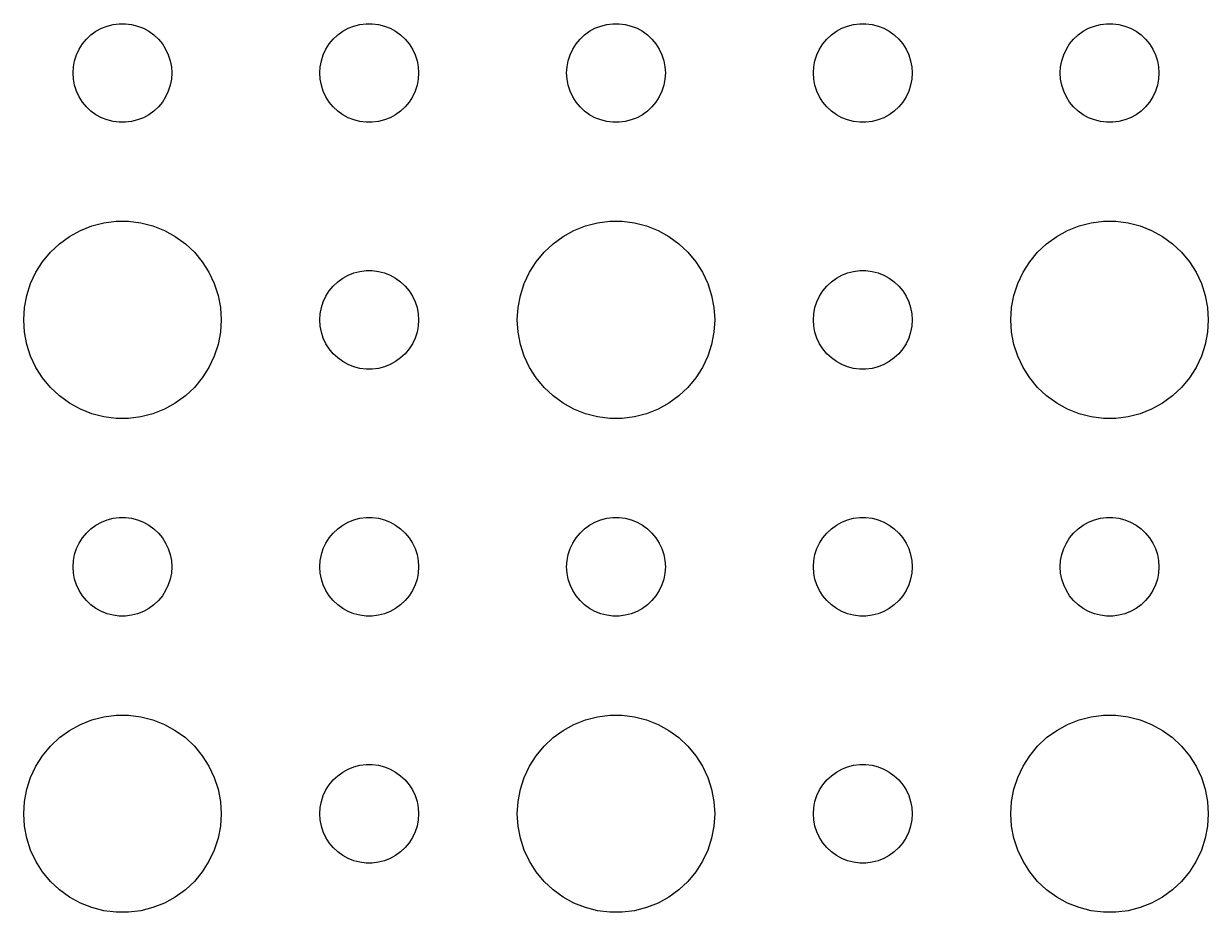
# Model space of a CAD drawing. Header units: metres. Extents: x -150 to 150, y -104 to 104.
# Drawn here: x 34.5 to 70.5, y 19.51 to 46.5 of the extents above; entities that cross this region are included whole.
import ezdxf

# ---------------------------------------------------------------- set-up
doc = ezdxf.new("R2010")
doc.units = ezdxf.units.M

msp = doc.modelspace()

# ---------------------------------------------------------------- linework, layer by layer
for p, q in [((37.0365, 46.4266), (37.2189, 46.4734)), ((37.2189, 46.4734), (37.4058, 46.497)), ((37.4058, 46.497), (37.5942, 46.497)), ((37.5942, 46.497), (37.7811, 46.4734)), ((37.7811, 46.4734), (37.9635, 46.4266)), ((44.5365, 46.4266), (44.7189, 46.4734)), ((44.7189, 46.4734), (44.9058, 46.497)), ((44.9058, 46.497), (45.0942, 46.497)), ((45.0942, 46.497), (45.2811, 46.4734)), ((45.2811, 46.4734), (45.4635, 46.4266)), ((52.0365, 46.4266), (52.2189, 46.4734)), ((52.2189, 46.4734), (52.4058, 46.497)), ((52.4058, 46.497), (52.5942, 46.497)), ((52.5942, 46.497), (52.7811, 46.4734)), ((52.7811, 46.4734), (52.9635, 46.4266)), ((59.5365, 46.4266), (59.7189, 46.4734)), ((59.7189, 46.4734), (59.9058, 46.497)), ((59.9058, 46.497), (60.0942, 46.497)), ((60.0942, 46.497), (60.2811, 46.4734)), ((60.2811, 46.4734), (60.4635, 46.4266)), ((67.0365, 46.4266), (67.2189, 46.4734)), ((67.2189, 46.4734), (67.4058, 46.497)), ((67.4058, 46.497), (67.5942, 46.497)), ((67.5942, 46.497), (67.7811, 46.4734)), ((67.7811, 46.4734), (67.9635, 46.4266)), ((36.4065, 46.0268), (36.5439, 46.1558)), ((36.5439, 46.1558), (36.6963, 46.2665)), ((36.6963, 46.2665), (36.8613, 46.3572)), ((36.8613, 46.3572), (37.0365, 46.4266)), ((37.9635, 46.4266), (38.1387, 46.3572)), ((38.1387, 46.3572), (38.3037, 46.2665)), ((38.3037, 46.2665), (38.4561, 46.1558)), ((38.4561, 46.1558), (38.5934, 46.0268)), ((43.9065, 46.0268), (44.0439, 46.1558)), ((44.0439, 46.1558), (44.1963, 46.2665)), ((44.1963, 46.2665), (44.3613, 46.3572)), ((44.3613, 46.3572), (44.5365, 46.4266)), ((45.4635, 46.4266), (45.6387, 46.3572)), ((45.6387, 46.3572), (45.8037, 46.2665)), ((45.8037, 46.2665), (45.9561, 46.1558)), ((45.9561, 46.1558), (46.0934, 46.0268)), ((51.4065, 46.0268), (51.5439, 46.1558)), ((51.5439, 46.1558), (51.6963, 46.2665)), ((51.6963, 46.2665), (51.8613, 46.3572)), ((51.8613, 46.3572), (52.0365, 46.4266)), ((52.9635, 46.4266), (53.1387, 46.3572)), ((53.1387, 46.3572), (53.3037, 46.2665)), ((53.3037, 46.2665), (53.4561, 46.1558)), ((53.4561, 46.1558), (53.5934, 46.0268)), ((58.9065, 46.0268), (59.0439, 46.1558)), ((59.0439, 46.1558), (59.1963, 46.2665)), ((59.1963, 46.2665), (59.3613, 46.3572)), ((59.3613, 46.3572), (59.5365, 46.4266)), ((60.4635, 46.4266), (60.6387, 46.3572)), ((60.6387, 46.3572), (60.8037, 46.2665)), ((60.8037, 46.2665), (60.9561, 46.1558)), ((60.9561, 46.1558), (61.0934, 46.0268)), ((66.4065, 46.0268), (66.5439, 46.1558)), ((66.5439, 46.1558), (66.6963, 46.2665)), ((66.6963, 46.2665), (66.8613, 46.3572)), ((66.8613, 46.3572), (67.0365, 46.4266)), ((67.9635, 46.4266), (68.1387, 46.3572)), ((68.1387, 46.3572), (68.3037, 46.2665)), ((68.3037, 46.2665), (68.4561, 46.1558)), ((68.4561, 46.1558), (68.5934, 46.0268)), ((36.1053, 45.5522), (36.1855, 45.7226)), ((36.1855, 45.7226), (36.2865, 45.8817)), ((36.2865, 45.8817), (36.4065, 46.0268)), ((38.5934, 46.0268), (38.7135, 45.8817)), ((38.7135, 45.8817), (38.8145, 45.7226)), ((38.8145, 45.7226), (38.8947, 45.5522)), ((43.6053, 45.5522), (43.6855, 45.7226)), ((43.6855, 45.7226), (43.7865, 45.8817)), ((43.7865, 45.8817), (43.9065, 46.0268)), ((46.0934, 46.0268), (46.2135, 45.8817)), ((46.2135, 45.8817), (46.3145, 45.7226)), ((46.3145, 45.7226), (46.3947, 45.5522)), ((51.1053, 45.5522), (51.1855, 45.7226)), ((51.1855, 45.7226), (51.2865, 45.8817)), ((51.2865, 45.8817), (51.4065, 46.0268)), ((53.5934, 46.0268), (53.7135, 45.8817)), ((53.7135, 45.8817), (53.8145, 45.7226)), ((53.8145, 45.7226), (53.8947, 45.5522)), ((58.6053, 45.5522), (58.6855, 45.7226)), ((58.6855, 45.7226), (58.7865, 45.8817)), ((58.7865, 45.8817), (58.9065, 46.0268)), ((61.0934, 46.0268), (61.2135, 45.8817)), ((61.2135, 45.8817), (61.3145, 45.7226)), ((61.3145, 45.7226), (61.3947, 45.5522)), ((66.1053, 45.5522), (66.1855, 45.7226)), ((66.1855, 45.7226), (66.2865, 45.8817)), ((66.2865, 45.8817), (66.4065, 46.0268)), ((68.5934, 46.0268), (68.7135, 45.8817)), ((68.7135, 45.8817), (68.8145, 45.7226)), ((68.8145, 45.7226), (68.8947, 45.5522)), ((36.0118, 45.188), (36.0471, 45.373)), ((36.0471, 45.373), (36.1053, 45.5522)), ((38.8947, 45.5522), (38.9529, 45.373)), ((38.9529, 45.373), (38.9882, 45.188)), ((43.5118, 45.188), (43.5471, 45.373)), ((43.5471, 45.373), (43.6053, 45.5522)), ((46.3947, 45.5522), (46.4529, 45.373)), ((46.4529, 45.373), (46.4882, 45.188)), ((51.0118, 45.188), (51.0471, 45.373)), ((51.0471, 45.373), (51.1053, 45.5522)), ((53.8947, 45.5522), (53.9529, 45.373)), ((53.9529, 45.373), (53.9882, 45.188)), ((58.5118, 45.188), (58.5471, 45.373)), ((58.5471, 45.373), (58.6053, 45.5522)), ((61.3947, 45.5522), (61.4529, 45.373)), ((61.4529, 45.373), (61.4882, 45.188)), ((66.0118, 45.188), (66.0471, 45.373)), ((66.0471, 45.373), (66.1053, 45.5522)), ((68.8947, 45.5522), (68.9529, 45.373)), ((68.9529, 45.373), (68.9882, 45.188)), ((36, 45), (36.0118, 45.188)), ((36.0118, 44.812), (36, 45)), ((38.9882, 45.188), (39, 45)), ((39, 45), (38.9882, 44.812)), ((43.5, 45), (43.5118, 45.188)), ((43.5118, 44.812), (43.5, 45)), ((46.4882, 45.188), (46.5, 45)), ((46.5, 45), (46.4882, 44.812)), ((51, 45), (51.0118, 45.188)), ((51.0118, 44.812), (51, 45)), ((53.9882, 45.188), (54, 45)), ((54, 45), (53.9882, 44.812)), ((58.5, 45), (58.5118, 45.188)), ((58.5118, 44.812), (58.5, 45)), ((61.4882, 45.188), (61.5, 45)), ((61.5, 45), (61.4882, 44.812)), ((66, 45), (66.0118, 45.188)), ((66.0118, 44.812), (66, 45)), ((68.9882, 45.188), (69, 45)), ((69, 45), (68.9882, 44.812)), ((36.0471, 44.627), (36.0118, 44.812)), ((38.9882, 44.812), (38.9529, 44.627)), ((43.5471, 44.627), (43.5118, 44.812)), ((46.4882, 44.812), (46.4529, 44.627)), ((51.0471, 44.627), (51.0118, 44.812)), ((53.9882, 44.812), (53.9529, 44.627)), ((58.5471, 44.627), (58.5118, 44.812)), ((61.4882, 44.812), (61.4529, 44.627)), ((66.0471, 44.627), (66.0118, 44.812)), ((68.9882, 44.812), (68.9529, 44.627)), ((36.1053, 44.4478), (36.0471, 44.627)), ((36.1855, 44.2774), (36.1053, 44.4478)), ((38.8947, 44.4478), (38.8145, 44.2774)), ((38.9529, 44.627), (38.8947, 44.4478)), ((43.6053, 44.4478), (43.5471, 44.627)), ((43.6855, 44.2774), (43.6053, 44.4478)), ((46.3947, 44.4478), (46.3145, 44.2774)), ((46.4529, 44.627), (46.3947, 44.4478)), ((51.1053, 44.4478), (51.0471, 44.627)), ((51.1855, 44.2774), (51.1053, 44.4478)), ((53.8947, 44.4478), (53.8145, 44.2774)), ((53.9529, 44.627), (53.8947, 44.4478)), ((58.6053, 44.4478), (58.5471, 44.627)), ((58.6855, 44.2774), (58.6053, 44.4478)), ((61.3947, 44.4478), (61.3145, 44.2774)), ((61.4529, 44.627), (61.3947, 44.4478)), ((66.1053, 44.4478), (66.0471, 44.627)), ((66.1855, 44.2774), (66.1053, 44.4478)), ((68.8947, 44.4478), (68.8145, 44.2774)), ((68.9529, 44.627), (68.8947, 44.4478)), ((36.2865, 44.1183), (36.1855, 44.2774)), ((36.4065, 43.9732), (36.2865, 44.1183)), ((36.5439, 43.8442), (36.4065, 43.9732)), ((38.5934, 43.9732), (38.4561, 43.8442)), ((38.7135, 44.1183), (38.5934, 43.9732)), ((38.8145, 44.2774), (38.7135, 44.1183)), ((43.7865, 44.1183), (43.6855, 44.2774)), ((43.9065, 43.9732), (43.7865, 44.1183)), ((44.0439, 43.8442), (43.9065, 43.9732)), ((46.0934, 43.9732), (45.9561, 43.8442)), ((46.2135, 44.1183), (46.0934, 43.9732)), ((46.3145, 44.2774), (46.2135, 44.1183)), ((51.2865, 44.1183), (51.1855, 44.2774)), ((51.4065, 43.9732), (51.2865, 44.1183)), ((51.5439, 43.8442), (51.4065, 43.9732)), ((53.5934, 43.9732), (53.4561, 43.8442)), ((53.7135, 44.1183), (53.5934, 43.9732)), ((53.8145, 44.2774), (53.7135, 44.1183)), ((58.7865, 44.1183), (58.6855, 44.2774)), ((58.9065, 43.9732), (58.7865, 44.1183)), ((59.0439, 43.8442), (58.9065, 43.9732)), ((61.0934, 43.9732), (60.9561, 43.8442)), ((61.2135, 44.1183), (61.0934, 43.9732)), ((61.3145, 44.2774), (61.2135, 44.1183)), ((66.2865, 44.1183), (66.1855, 44.2774)), ((66.4065, 43.9732), (66.2865, 44.1183)), ((66.5439, 43.8442), (66.4065, 43.9732)), ((68.5934, 43.9732), (68.4561, 43.8442)), ((68.7135, 44.1183), (68.5934, 43.9732)), ((68.8145, 44.2774), (68.7135, 44.1183)), ((36.6963, 43.7335), (36.5439, 43.8442)), ((36.8613, 43.6428), (36.6963, 43.7335)), ((37.0365, 43.5734), (36.8613, 43.6428)), ((37.2189, 43.5266), (37.0365, 43.5734)), ((37.9635, 43.5734), (37.7811, 43.5266)), ((38.1387, 43.6428), (37.9635, 43.5734)), ((38.3037, 43.7335), (38.1387, 43.6428)), ((38.4561, 43.8442), (38.3037, 43.7335)), ((44.1963, 43.7335), (44.0439, 43.8442)), ((44.3613, 43.6428), (44.1963, 43.7335)), ((44.5365, 43.5734), (44.3613, 43.6428)), ((44.7189, 43.5266), (44.5365, 43.5734)), ((45.4635, 43.5734), (45.2811, 43.5266)), ((45.6387, 43.6428), (45.4635, 43.5734)), ((45.8037, 43.7335), (45.6387, 43.6428)), ((45.9561, 43.8442), (45.8037, 43.7335)), ((51.6963, 43.7335), (51.5439, 43.8442)), ((51.8613, 43.6428), (51.6963, 43.7335)), ((52.0365, 43.5734), (51.8613, 43.6428)), ((52.2189, 43.5266), (52.0365, 43.5734)), ((52.9635, 43.5734), (52.7811, 43.5266)), ((53.1387, 43.6428), (52.9635, 43.5734)), ((53.3037, 43.7335), (53.1387, 43.6428)), ((53.4561, 43.8442), (53.3037, 43.7335)), ((59.1963, 43.7335), (59.0439, 43.8442)), ((59.3613, 43.6428), (59.1963, 43.7335)), ((59.5365, 43.5734), (59.3613, 43.6428)), ((59.7189, 43.5266), (59.5365, 43.5734)), ((60.4635, 43.5734), (60.2811, 43.5266)), ((60.6387, 43.6428), (60.4635, 43.5734)), ((60.8037, 43.7335), (60.6387, 43.6428)), ((60.9561, 43.8442), (60.8037, 43.7335)), ((66.6963, 43.7335), (66.5439, 43.8442)), ((66.8613, 43.6428), (66.6963, 43.7335)), ((67.0365, 43.5734), (66.8613, 43.6428)), ((67.2189, 43.5266), (67.0365, 43.5734)), ((67.9635, 43.5734), (67.7811, 43.5266)), ((68.1387, 43.6428), (67.9635, 43.5734)), ((68.3037, 43.7335), (68.1387, 43.6428)), ((68.4561, 43.8442), (68.3037, 43.7335)), ((37.4058, 43.503), (37.2189, 43.5266)), ((37.5942, 43.503), (37.4058, 43.503)), ((37.7811, 43.5266), (37.5942, 43.503)), ((44.9058, 43.503), (44.7189, 43.5266)), ((45.0942, 43.503), (44.9058, 43.503)), ((45.2811, 43.5266), (45.0942, 43.503)), ((52.4058, 43.503), (52.2189, 43.5266)), ((52.5942, 43.503), (52.4058, 43.503)), ((52.7811, 43.5266), (52.5942, 43.503)), ((59.9058, 43.503), (59.7189, 43.5266)), ((60.0942, 43.503), (59.9058, 43.503)), ((60.2811, 43.5266), (60.0942, 43.503)), ((67.4058, 43.503), (67.2189, 43.5266)), ((67.5942, 43.503), (67.4058, 43.503)), ((67.7811, 43.5266), (67.5942, 43.503)), ((36.2227, 40.2145), (36.5729, 40.3532)), ((36.5729, 40.3532), (36.9379, 40.4469)), ((36.9379, 40.4469), (37.3116, 40.4941)), ((37.3116, 40.4941), (37.6884, 40.4941)), ((37.6884, 40.4941), (38.0621, 40.4469)), ((38.0621, 40.4469), (38.427, 40.3532)), ((38.427, 40.3532), (38.7773, 40.2145)), ((51.2227, 40.2145), (51.5729, 40.3532)), ((51.5729, 40.3532), (51.9379, 40.4469)), ((51.9379, 40.4469), (52.3116, 40.4941)), ((52.3116, 40.4941), (52.6884, 40.4941)), ((52.6884, 40.4941), (53.0621, 40.4469)), ((53.0621, 40.4469), (53.427, 40.3532)), ((53.427, 40.3532), (53.7773, 40.2145)), ((66.2227, 40.2145), (66.573, 40.3532)), ((66.573, 40.3532), (66.9379, 40.4469)), ((66.9379, 40.4469), (67.3116, 40.4941)), ((67.3116, 40.4941), (67.6884, 40.4941)), ((67.6884, 40.4941), (68.0621, 40.4469)), ((68.0621, 40.4469), (68.427, 40.3532)), ((68.427, 40.3532), (68.7773, 40.2145)), ((35.5877, 39.8115), (35.8925, 40.033)), ((35.8925, 40.033), (36.2227, 40.2145)), ((38.7773, 40.2145), (39.1075, 40.033)), ((39.1075, 40.033), (39.4123, 39.8115)), ((50.5877, 39.8115), (50.8925, 40.033)), ((50.8925, 40.033), (51.2227, 40.2145)), ((53.7773, 40.2145), (54.1075, 40.033)), ((54.1075, 40.033), (54.4123, 39.8115)), ((65.5877, 39.8115), (65.8925, 40.033)), ((65.8925, 40.033), (66.2227, 40.2145)), ((68.7773, 40.2145), (69.1075, 40.033)), ((69.1075, 40.033), (69.4123, 39.8115)), ((35.3131, 39.5536), (35.5877, 39.8115)), ((39.4123, 39.8115), (39.6869, 39.5536)), ((50.3131, 39.5536), (50.5877, 39.8115)), ((54.4123, 39.8115), (54.6869, 39.5536)), ((65.3131, 39.5536), (65.5877, 39.8115)), ((69.4123, 39.8115), (69.6869, 39.5536)), ((34.8711, 38.9453), (35.0729, 39.2634)), ((35.0729, 39.2634), (35.3131, 39.5536)), ((39.6869, 39.5536), (39.927, 39.2634)), ((39.927, 39.2634), (40.1289, 38.9453)), ((49.8711, 38.9453), (50.0729, 39.2634)), ((50.0729, 39.2634), (50.3131, 39.5536)), ((54.6869, 39.5536), (54.927, 39.2634)), ((54.927, 39.2634), (55.1289, 38.9453)), ((64.8711, 38.9453), (65.073, 39.2634)), ((65.073, 39.2634), (65.3131, 39.5536)), ((69.6869, 39.5536), (69.927, 39.2634)), ((69.927, 39.2634), (70.1289, 38.9453)), ((34.7107, 38.6044), (34.8711, 38.9453)), ((40.1289, 38.9453), (40.2893, 38.6044)), ((44.3613, 38.8572), (44.5365, 38.9266)), ((44.5365, 38.9266), (44.7189, 38.9734)), ((44.7189, 38.9734), (44.9058, 38.997)), ((44.9058, 38.997), (45.0942, 38.997)), ((45.0942, 38.997), (45.2811, 38.9734)), ((45.2811, 38.9734), (45.4635, 38.9266)), ((45.4635, 38.9266), (45.6387, 38.8572)), ((49.7107, 38.6044), (49.8711, 38.9453)), ((55.1289, 38.9453), (55.2893, 38.6044)), ((59.3613, 38.8572), (59.5365, 38.9266)), ((59.5365, 38.9266), (59.7189, 38.9734)), ((59.7189, 38.9734), (59.9058, 38.997)), ((59.9058, 38.997), (60.0942, 38.997)), ((60.0942, 38.997), (60.2811, 38.9734)), ((60.2811, 38.9734), (60.4635, 38.9266)), ((60.4635, 38.9266), (60.6387, 38.8572)), ((64.7107, 38.6044), (64.8711, 38.9453)), ((70.1289, 38.9453), (70.2893, 38.6044)), ((34.5942, 38.2461), (34.7107, 38.6044)), ((40.2893, 38.6044), (40.4057, 38.2461)), ((43.7865, 38.3817), (43.9065, 38.5268)), ((43.9065, 38.5268), (44.0439, 38.6558)), ((44.0439, 38.6558), (44.1963, 38.7665)), ((44.1963, 38.7665), (44.3613, 38.8572)), ((45.6387, 38.8572), (45.8037, 38.7665)), ((45.8037, 38.7665), (45.9561, 38.6558)), ((45.9561, 38.6558), (46.0934, 38.5268)), ((46.0934, 38.5268), (46.2135, 38.3817)), ((49.5942, 38.2461), (49.7107, 38.6044)), ((55.2893, 38.6044), (55.4057, 38.2461)), ((58.7865, 38.3817), (58.9065, 38.5268)), ((58.9065, 38.5268), (59.0439, 38.6558)), ((59.0439, 38.6558), (59.1963, 38.7665)), ((59.1963, 38.7665), (59.3613, 38.8572)), ((60.6387, 38.8572), (60.8037, 38.7665)), ((60.8037, 38.7665), (60.9561, 38.6558)), ((60.9561, 38.6558), (61.0934, 38.5268)), ((61.0934, 38.5268), (61.2135, 38.3817)), ((64.5943, 38.2461), (64.7107, 38.6044)), ((70.2893, 38.6044), (70.4057, 38.2461)), ((34.5237, 37.876), (34.5942, 38.2461)), ((40.4057, 38.2461), (40.4763, 37.876)), ((43.6053, 38.0522), (43.6855, 38.2226)), ((43.6855, 38.2226), (43.7865, 38.3817)), ((46.2135, 38.3817), (46.3145, 38.2226)), ((46.3145, 38.2226), (46.3947, 38.0522)), ((49.5237, 37.876), (49.5942, 38.2461)), ((55.4057, 38.2461), (55.4763, 37.876)), ((58.6053, 38.0522), (58.6855, 38.2226)), ((58.6855, 38.2226), (58.7865, 38.3817)), ((61.2135, 38.3817), (61.3145, 38.2226)), ((61.3145, 38.2226), (61.3947, 38.0522)), ((64.5237, 37.876), (64.5943, 38.2461)), ((70.4057, 38.2461), (70.4763, 37.876)), ((34.5, 37.5), (34.5237, 37.876)), ((40.4763, 37.876), (40.5, 37.5)), ((43.5118, 37.688), (43.5471, 37.873)), ((43.5471, 37.873), (43.6053, 38.0522)), ((46.3947, 38.0522), (46.4529, 37.873)), ((46.4529, 37.873), (46.4882, 37.688)), ((49.5, 37.5), (49.5237, 37.876)), ((55.4763, 37.876), (55.5, 37.5)), ((58.5118, 37.688), (58.5471, 37.873)), ((58.5471, 37.873), (58.6053, 38.0522)), ((61.3947, 38.0522), (61.4529, 37.873)), ((61.4529, 37.873), (61.4882, 37.688)), ((64.5, 37.5), (64.5237, 37.876)), ((70.4763, 37.876), (70.5, 37.5)), ((34.5237, 37.124), (34.5, 37.5)), ((40.5, 37.5), (40.4763, 37.124)), ((43.5, 37.5), (43.5118, 37.688)), ((43.5118, 37.312), (43.5, 37.5)), ((46.4882, 37.688), (46.5, 37.5)), ((46.5, 37.5), (46.4882, 37.312)), ((49.5237, 37.124), (49.5, 37.5)), ((55.5, 37.5), (55.4763, 37.124)), ((58.5, 37.5), (58.5118, 37.688)), ((58.5118, 37.312), (58.5, 37.5)), ((61.4882, 37.688), (61.5, 37.5)), ((61.5, 37.5), (61.4882, 37.312)), ((64.5237, 37.124), (64.5, 37.5)), ((70.5, 37.5), (70.4763, 37.124)), ((34.5942, 36.7539), (34.5237, 37.124)), ((40.4763, 37.124), (40.4057, 36.7539)), ((43.5471, 37.127), (43.5118, 37.312)), ((43.6053, 36.9478), (43.5471, 37.127)), ((46.4529, 37.127), (46.3947, 36.9478)), ((46.4882, 37.312), (46.4529, 37.127)), ((49.5942, 36.7539), (49.5237, 37.124)), ((55.4763, 37.124), (55.4057, 36.7539)), ((58.5471, 37.127), (58.5118, 37.312)), ((58.6053, 36.9478), (58.5471, 37.127)), ((61.4529, 37.127), (61.3947, 36.9478)), ((61.4882, 37.312), (61.4529, 37.127)), ((64.5943, 36.7539), (64.5237, 37.124)), ((70.4763, 37.124), (70.4057, 36.7539)), ((34.7107, 36.3956), (34.5942, 36.7539)), ((40.4057, 36.7539), (40.2893, 36.3956)), ((43.6855, 36.7774), (43.6053, 36.9478)), ((43.7865, 36.6183), (43.6855, 36.7774)), ((46.3145, 36.7774), (46.2135, 36.6183)), ((46.3947, 36.9478), (46.3145, 36.7774)), ((49.7107, 36.3956), (49.5942, 36.7539)), ((55.4057, 36.7539), (55.2893, 36.3956)), ((58.6855, 36.7774), (58.6053, 36.9478)), ((58.7865, 36.6183), (58.6855, 36.7774)), ((61.3145, 36.7774), (61.2135, 36.6183)), ((61.3947, 36.9478), (61.3145, 36.7774)), ((64.7107, 36.3956), (64.5943, 36.7539)), ((70.4057, 36.7539), (70.2893, 36.3956)), ((34.8711, 36.0547), (34.7107, 36.3956)), ((40.2893, 36.3956), (40.1289, 36.0547)), ((43.9065, 36.4732), (43.7865, 36.6183)), ((44.0439, 36.3442), (43.9065, 36.4732)), ((46.0934, 36.4732), (45.9561, 36.3442)), ((46.2135, 36.6183), (46.0934, 36.4732)), ((49.8711, 36.0547), (49.7107, 36.3956)), ((55.2893, 36.3956), (55.1289, 36.0547)), ((58.9065, 36.4732), (58.7865, 36.6183)), ((59.0439, 36.3442), (58.9065, 36.4732)), ((61.0934, 36.4732), (60.9561, 36.3442)), ((61.2135, 36.6183), (61.0934, 36.4732)), ((64.8711, 36.0547), (64.7107, 36.3956)), ((70.2893, 36.3956), (70.1289, 36.0547)), ((35.0729, 35.7366), (34.8711, 36.0547)), ((40.1289, 36.0547), (39.927, 35.7366)), ((44.1963, 36.2335), (44.0439, 36.3442)), ((44.3613, 36.1428), (44.1963, 36.2335)), ((44.5365, 36.0734), (44.3613, 36.1428)), ((44.7189, 36.0266), (44.5365, 36.0734)), ((44.9058, 36.003), (44.7189, 36.0266)), ((45.0942, 36.003), (44.9058, 36.003)), ((45.2811, 36.0266), (45.0942, 36.003)), ((45.4635, 36.0734), (45.2811, 36.0266)), ((45.6387, 36.1428), (45.4635, 36.0734)), ((45.8037, 36.2335), (45.6387, 36.1428)), ((45.9561, 36.3442), (45.8037, 36.2335)), ((50.0729, 35.7366), (49.8711, 36.0547)), ((55.1289, 36.0547), (54.927, 35.7366)), ((59.1963, 36.2335), (59.0439, 36.3442)), ((59.3613, 36.1428), (59.1963, 36.2335)), ((59.5365, 36.0734), (59.3613, 36.1428)), ((59.7189, 36.0266), (59.5365, 36.0734)), ((59.9058, 36.003), (59.7189, 36.0266)), ((60.0942, 36.003), (59.9058, 36.003)), ((60.2811, 36.0266), (60.0942, 36.003)), ((60.4635, 36.0734), (60.2811, 36.0266)), ((60.6387, 36.1428), (60.4635, 36.0734)), ((60.8037, 36.2335), (60.6387, 36.1428)), ((60.9561, 36.3442), (60.8037, 36.2335)), ((65.073, 35.7366), (64.8711, 36.0547)), ((70.1289, 36.0547), (69.927, 35.7366)), ((35.3131, 35.4464), (35.0729, 35.7366)), ((39.927, 35.7366), (39.6869, 35.4464)), ((50.3131, 35.4464), (50.0729, 35.7366)), ((54.927, 35.7366), (54.6869, 35.4464)), ((65.3131, 35.4464), (65.073, 35.7366)), ((69.927, 35.7366), (69.6869, 35.4464)), ((35.5877, 35.1885), (35.3131, 35.4464)), ((39.6869, 35.4464), (39.4123, 35.1885)), ((50.5877, 35.1885), (50.3131, 35.4464)), ((54.6869, 35.4464), (54.4123, 35.1885)), ((65.5877, 35.1885), (65.3131, 35.4464)), ((69.6869, 35.4464), (69.4123, 35.1885)), ((35.8925, 34.967), (35.5877, 35.1885)), ((36.2227, 34.7855), (35.8925, 34.967)), ((39.1075, 34.967), (38.7773, 34.7855)), ((39.4123, 35.1885), (39.1075, 34.967)), ((50.8925, 34.967), (50.5877, 35.1885)), ((51.2227, 34.7855), (50.8925, 34.967)), ((54.1075, 34.967), (53.7773, 34.7855)), ((54.4123, 35.1885), (54.1075, 34.967)), ((65.8925, 34.967), (65.5877, 35.1885)), ((66.2227, 34.7855), (65.8925, 34.967)), ((69.1075, 34.967), (68.7773, 34.7855)), ((69.4123, 35.1885), (69.1075, 34.967)), ((36.5729, 34.6468), (36.2227, 34.7855)), ((36.9379, 34.5531), (36.5729, 34.6468)), ((38.427, 34.6468), (38.0621, 34.5531)), ((38.7773, 34.7855), (38.427, 34.6468)), ((51.5729, 34.6468), (51.2227, 34.7855)), ((51.9379, 34.5531), (51.5729, 34.6468)), ((53.427, 34.6468), (53.0621, 34.5531)), ((53.7773, 34.7855), (53.427, 34.6468)), ((66.573, 34.6468), (66.2227, 34.7855)), ((66.9379, 34.5531), (66.573, 34.6468)), ((68.427, 34.6468), (68.0621, 34.5531)), ((68.7773, 34.7855), (68.427, 34.6468)), ((37.3116, 34.5059), (36.9379, 34.5531)), ((37.6884, 34.5059), (37.3116, 34.5059)), ((38.0621, 34.5531), (37.6884, 34.5059)), ((52.3116, 34.5059), (51.9379, 34.5531)), ((52.6884, 34.5059), (52.3116, 34.5059)), ((53.0621, 34.5531), (52.6884, 34.5059)), ((67.3116, 34.5059), (66.9379, 34.5531)), ((67.6884, 34.5059), (67.3116, 34.5059)), ((68.0621, 34.5531), (67.6884, 34.5059)), ((36.6963, 31.2665), (36.8613, 31.3572)), ((36.8613, 31.3572), (37.0365, 31.4266)), ((37.0365, 31.4266), (37.2189, 31.4734)), ((37.2189, 31.4734), (37.4058, 31.497)), ((37.4058, 31.497), (37.5942, 31.497)), ((37.5942, 31.497), (37.7811, 31.4734)), ((37.7811, 31.4734), (37.9635, 31.4266)), ((37.9635, 31.4266), (38.1387, 31.3572)), ((38.1387, 31.3572), (38.3037, 31.2665)), ((44.1963, 31.2665), (44.3613, 31.3572)), ((44.3613, 31.3572), (44.5365, 31.4266)), ((44.5365, 31.4266), (44.7189, 31.4734)), ((44.7189, 31.4734), (44.9058, 31.497)), ((44.9058, 31.497), (45.0942, 31.497)), ((45.0942, 31.497), (45.2811, 31.4734)), ((45.2811, 31.4734), (45.4635, 31.4266)), ((45.4635, 31.4266), (45.6387, 31.3572)), ((45.6387, 31.3572), (45.8037, 31.2665)), ((51.6963, 31.2665), (51.8613, 31.3572)), ((51.8613, 31.3572), (52.0365, 31.4266)), ((52.0365, 31.4266), (52.2189, 31.4734)), ((52.2189, 31.4734), (52.4058, 31.497)), ((52.4058, 31.497), (52.5942, 31.497)), ((52.5942, 31.497), (52.7811, 31.4734)), ((52.7811, 31.4734), (52.9635, 31.4266)), ((52.9635, 31.4266), (53.1387, 31.3572)), ((53.1387, 31.3572), (53.3037, 31.2665)), ((59.1963, 31.2665), (59.3613, 31.3572)), ((59.3613, 31.3572), (59.5365, 31.4266)), ((59.5365, 31.4266), (59.7189, 31.4734)), ((59.7189, 31.4734), (59.9058, 31.497)), ((59.9058, 31.497), (60.0942, 31.497)), ((60.0942, 31.497), (60.2811, 31.4734)), ((60.2811, 31.4734), (60.4635, 31.4266)), ((60.4635, 31.4266), (60.6387, 31.3572)), ((60.6387, 31.3572), (60.8037, 31.2665)), ((66.6963, 31.2665), (66.8613, 31.3572)), ((66.8613, 31.3572), (67.0365, 31.4266)), ((67.0365, 31.4266), (67.2189, 31.4734)), ((67.2189, 31.4734), (67.4058, 31.497)), ((67.4058, 31.497), (67.5942, 31.497)), ((67.5942, 31.497), (67.7811, 31.4734)), ((67.7811, 31.4734), (67.9635, 31.4266)), ((67.9635, 31.4266), (68.1387, 31.3572)), ((68.1387, 31.3572), (68.3037, 31.2665)), ((36.2865, 30.8817), (36.4065, 31.0268)), ((36.4065, 31.0268), (36.5439, 31.1558)), ((36.5439, 31.1558), (36.6963, 31.2665)), ((38.3037, 31.2665), (38.4561, 31.1558)), ((38.4561, 31.1558), (38.5934, 31.0268)), ((38.5934, 31.0268), (38.7135, 30.8817)), ((43.7865, 30.8817), (43.9065, 31.0268)), ((43.9065, 31.0268), (44.0439, 31.1558)), ((44.0439, 31.1558), (44.1963, 31.2665)), ((45.8037, 31.2665), (45.9561, 31.1558)), ((45.9561, 31.1558), (46.0934, 31.0268)), ((46.0934, 31.0268), (46.2135, 30.8817)), ((51.2865, 30.8817), (51.4065, 31.0268)), ((51.4065, 31.0268), (51.5439, 31.1558)), ((51.5439, 31.1558), (51.6963, 31.2665)), ((53.3037, 31.2665), (53.4561, 31.1558)), ((53.4561, 31.1558), (53.5934, 31.0268)), ((53.5934, 31.0268), (53.7135, 30.8817)), ((58.7865, 30.8817), (58.9065, 31.0268)), ((58.9065, 31.0268), (59.0439, 31.1558)), ((59.0439, 31.1558), (59.1963, 31.2665)), ((60.8037, 31.2665), (60.9561, 31.1558)), ((60.9561, 31.1558), (61.0934, 31.0268)), ((61.0934, 31.0268), (61.2135, 30.8817)), ((66.2865, 30.8817), (66.4065, 31.0268)), ((66.4065, 31.0268), (66.5439, 31.1558)), ((66.5439, 31.1558), (66.6963, 31.2665)), ((68.3037, 31.2665), (68.4561, 31.1558)), ((68.4561, 31.1558), (68.5934, 31.0268)), ((68.5934, 31.0268), (68.7135, 30.8817)), ((36.1053, 30.5522), (36.1855, 30.7226)), ((36.1855, 30.7226), (36.2865, 30.8817)), ((38.7135, 30.8817), (38.8145, 30.7226)), ((38.8145, 30.7226), (38.8947, 30.5522)), ((43.6053, 30.5522), (43.6855, 30.7226)), ((43.6855, 30.7226), (43.7865, 30.8817)), ((46.2135, 30.8817), (46.3145, 30.7226)), ((46.3145, 30.7226), (46.3947, 30.5522)), ((51.1053, 30.5522), (51.1855, 30.7226)), ((51.1855, 30.7226), (51.2865, 30.8817)), ((53.7135, 30.8817), (53.8145, 30.7226)), ((53.8145, 30.7226), (53.8947, 30.5522)), ((58.6053, 30.5522), (58.6855, 30.7226)), ((58.6855, 30.7226), (58.7865, 30.8817)), ((61.2135, 30.8817), (61.3145, 30.7226)), ((61.3145, 30.7226), (61.3947, 30.5522)), ((66.1053, 30.5522), (66.1855, 30.7226)), ((66.1855, 30.7226), (66.2865, 30.8817)), ((68.7135, 30.8817), (68.8145, 30.7226)), ((68.8145, 30.7226), (68.8947, 30.5522)), ((36.0118, 30.188), (36.0471, 30.373)), ((36.0471, 30.373), (36.1053, 30.5522)), ((38.8947, 30.5522), (38.9529, 30.373)), ((38.9529, 30.373), (38.9882, 30.188)), ((43.5118, 30.188), (43.5471, 30.373)), ((43.5471, 30.373), (43.6053, 30.5522)), ((46.3947, 30.5522), (46.4529, 30.373)), ((46.4529, 30.373), (46.4882, 30.188)), ((51.0118, 30.188), (51.0471, 30.373)), ((51.0471, 30.373), (51.1053, 30.5522)), ((53.8947, 30.5522), (53.9529, 30.373)), ((53.9529, 30.373), (53.9882, 30.188)), ((58.5118, 30.188), (58.5471, 30.373)), ((58.5471, 30.373), (58.6053, 30.5522)), ((61.3947, 30.5522), (61.4529, 30.373)), ((61.4529, 30.373), (61.4882, 30.188)), ((66.0118, 30.188), (66.0471, 30.373)), ((66.0471, 30.373), (66.1053, 30.5522)), ((68.8947, 30.5522), (68.9529, 30.373)), ((68.9529, 30.373), (68.9882, 30.188)), ((36, 30), (36.0118, 30.188)), ((36.0118, 29.812), (36, 30)), ((38.9882, 30.188), (39, 30)), ((39, 30), (38.9882, 29.812)), ((43.5, 30), (43.5118, 30.188)), ((43.5118, 29.812), (43.5, 30)), ((46.4882, 30.188), (46.5, 30)), ((46.5, 30), (46.4882, 29.812)), ((51, 30), (51.0118, 30.188)), ((51.0118, 29.812), (51, 30)), ((53.9882, 30.188), (54, 30)), ((54, 30), (53.9882, 29.812)), ((58.5, 30), (58.5118, 30.188)), ((58.5118, 29.812), (58.5, 30)), ((61.4882, 30.188), (61.5, 30)), ((61.5, 30), (61.4882, 29.812)), ((66, 30), (66.0118, 30.188)), ((66.0118, 29.812), (66, 30)), ((68.9882, 30.188), (69, 30)), ((69, 30), (68.9882, 29.812)), ((36.0471, 29.627), (36.0118, 29.812)), ((36.1053, 29.4478), (36.0471, 29.627)), ((38.9529, 29.627), (38.8947, 29.4478)), ((38.9882, 29.812), (38.9529, 29.627)), ((43.5471, 29.627), (43.5118, 29.812)), ((43.6053, 29.4478), (43.5471, 29.627)), ((46.4529, 29.627), (46.3947, 29.4478)), ((46.4882, 29.812), (46.4529, 29.627)), ((51.0471, 29.627), (51.0118, 29.812)), ((51.1053, 29.4478), (51.0471, 29.627)), ((53.9529, 29.627), (53.8947, 29.4478)), ((53.9882, 29.812), (53.9529, 29.627)), ((58.5471, 29.627), (58.5118, 29.812)), ((58.6053, 29.4478), (58.5471, 29.627)), ((61.4529, 29.627), (61.3947, 29.4478)), ((61.4882, 29.812), (61.4529, 29.627)), ((66.0471, 29.627), (66.0118, 29.812)), ((66.1053, 29.4478), (66.0471, 29.627)), ((68.9529, 29.627), (68.8947, 29.4478)), ((68.9882, 29.812), (68.9529, 29.627)), ((36.1855, 29.2774), (36.1053, 29.4478)), ((36.2865, 29.1183), (36.1855, 29.2774)), ((38.8145, 29.2774), (38.7135, 29.1183)), ((38.8947, 29.4478), (38.8145, 29.2774)), ((43.6855, 29.2774), (43.6053, 29.4478)), ((43.7865, 29.1183), (43.6855, 29.2774)), ((46.3145, 29.2774), (46.2135, 29.1183)), ((46.3947, 29.4478), (46.3145, 29.2774)), ((51.1855, 29.2774), (51.1053, 29.4478)), ((51.2865, 29.1183), (51.1855, 29.2774)), ((53.8145, 29.2774), (53.7135, 29.1183)), ((53.8947, 29.4478), (53.8145, 29.2774)), ((58.6855, 29.2774), (58.6053, 29.4478)), ((58.7865, 29.1183), (58.6855, 29.2774)), ((61.3145, 29.2774), (61.2135, 29.1183)), ((61.3947, 29.4478), (61.3145, 29.2774)), ((66.1855, 29.2774), (66.1053, 29.4478)), ((66.2865, 29.1183), (66.1855, 29.2774)), ((68.8145, 29.2774), (68.7135, 29.1183)), ((68.8947, 29.4478), (68.8145, 29.2774)), ((36.4065, 28.9732), (36.2865, 29.1183)), ((36.5439, 28.8442), (36.4065, 28.9732)), ((36.6963, 28.7335), (36.5439, 28.8442)), ((38.4561, 28.8442), (38.3037, 28.7335)), ((38.5934, 28.9732), (38.4561, 28.8442)), ((38.7135, 29.1183), (38.5934, 28.9732)), ((43.9065, 28.9732), (43.7865, 29.1183)), ((44.0439, 28.8442), (43.9065, 28.9732)), ((44.1963, 28.7335), (44.0439, 28.8442)), ((45.9561, 28.8442), (45.8037, 28.7335)), ((46.0934, 28.9732), (45.9561, 28.8442)), ((46.2135, 29.1183), (46.0934, 28.9732)), ((51.4065, 28.9732), (51.2865, 29.1183)), ((51.5439, 28.8442), (51.4065, 28.9732)), ((51.6963, 28.7335), (51.5439, 28.8442)), ((53.4561, 28.8442), (53.3037, 28.7335)), ((53.5934, 28.9732), (53.4561, 28.8442)), ((53.7135, 29.1183), (53.5934, 28.9732)), ((58.9065, 28.9732), (58.7865, 29.1183)), ((59.0439, 28.8442), (58.9065, 28.9732)), ((59.1963, 28.7335), (59.0439, 28.8442)), ((60.9561, 28.8442), (60.8037, 28.7335)), ((61.0934, 28.9732), (60.9561, 28.8442)), ((61.2135, 29.1183), (61.0934, 28.9732)), ((66.4065, 28.9732), (66.2865, 29.1183)), ((66.5439, 28.8442), (66.4065, 28.9732)), ((66.6963, 28.7335), (66.5439, 28.8442)), ((68.4561, 28.8442), (68.3037, 28.7335)), ((68.5934, 28.9732), (68.4561, 28.8442)), ((68.7135, 29.1183), (68.5934, 28.9732)), ((36.8613, 28.6427), (36.6963, 28.7335)), ((37.0365, 28.5734), (36.8613, 28.6427)), ((37.2189, 28.5266), (37.0365, 28.5734)), ((37.4058, 28.503), (37.2189, 28.5266)), ((37.5942, 28.503), (37.4058, 28.503)), ((37.7811, 28.5266), (37.5942, 28.503)), ((37.9635, 28.5734), (37.7811, 28.5266)), ((38.1387, 28.6427), (37.9635, 28.5734)), ((38.3037, 28.7335), (38.1387, 28.6427)), ((44.3613, 28.6427), (44.1963, 28.7335)), ((44.5365, 28.5734), (44.3613, 28.6427)), ((44.7189, 28.5266), (44.5365, 28.5734)), ((44.9058, 28.503), (44.7189, 28.5266)), ((45.0942, 28.503), (44.9058, 28.503)), ((45.2811, 28.5266), (45.0942, 28.503)), ((45.4635, 28.5734), (45.2811, 28.5266)), ((45.6387, 28.6427), (45.4635, 28.5734)), ((45.8037, 28.7335), (45.6387, 28.6427)), ((51.8613, 28.6427), (51.6963, 28.7335)), ((52.0365, 28.5734), (51.8613, 28.6427)), ((52.2189, 28.5266), (52.0365, 28.5734)), ((52.4058, 28.503), (52.2189, 28.5266)), ((52.5942, 28.503), (52.4058, 28.503)), ((52.7811, 28.5266), (52.5942, 28.503)), ((52.9635, 28.5734), (52.7811, 28.5266)), ((53.1387, 28.6427), (52.9635, 28.5734)), ((53.3037, 28.7335), (53.1387, 28.6427)), ((59.3613, 28.6427), (59.1963, 28.7335)), ((59.5365, 28.5734), (59.3613, 28.6427)), ((59.7189, 28.5266), (59.5365, 28.5734)), ((59.9058, 28.503), (59.7189, 28.5266)), ((60.0942, 28.503), (59.9058, 28.503)), ((60.2811, 28.5266), (60.0942, 28.503)), ((60.4635, 28.5734), (60.2811, 28.5266)), ((60.6387, 28.6427), (60.4635, 28.5734)), ((60.8037, 28.7335), (60.6387, 28.6427)), ((66.8613, 28.6427), (66.6963, 28.7335)), ((67.0365, 28.5734), (66.8613, 28.6427)), ((67.2189, 28.5266), (67.0365, 28.5734)), ((67.4058, 28.503), (67.2189, 28.5266)), ((67.5942, 28.503), (67.4058, 28.503)), ((67.7811, 28.5266), (67.5942, 28.503)), ((67.9635, 28.5734), (67.7811, 28.5266)), ((68.1387, 28.6427), (67.9635, 28.5734)), ((68.3037, 28.7335), (68.1387, 28.6427)), ((35.8925, 25.033), (36.2227, 25.2145)), ((36.2227, 25.2145), (36.5729, 25.3532)), ((36.5729, 25.3532), (36.9379, 25.4469)), ((36.9379, 25.4469), (37.3116, 25.4941)), ((37.3116, 25.4941), (37.6884, 25.4941)), ((37.6884, 25.4941), (38.0621, 25.4469)), ((38.0621, 25.4469), (38.427, 25.3532)), ((38.427, 25.3532), (38.7773, 25.2145)), ((38.7773, 25.2145), (39.1075, 25.033)), ((50.8925, 25.033), (51.2227, 25.2145)), ((51.2227, 25.2145), (51.5729, 25.3532)), ((51.5729, 25.3532), (51.9379, 25.4469)), ((51.9379, 25.4469), (52.3116, 25.4941)), ((52.3116, 25.4941), (52.6884, 25.4941)), ((52.6884, 25.4941), (53.0621, 25.4469)), ((53.0621, 25.4469), (53.427, 25.3532)), ((53.427, 25.3532), (53.7773, 25.2145)), ((53.7773, 25.2145), (54.1075, 25.033)), ((65.8925, 25.033), (66.2227, 25.2145)), ((66.2227, 25.2145), (66.573, 25.3532)), ((66.573, 25.3532), (66.9379, 25.4469)), ((66.9379, 25.4469), (67.3116, 25.4941)), ((67.3116, 25.4941), (67.6884, 25.4941)), ((67.6884, 25.4941), (68.0621, 25.4469)), ((68.0621, 25.4469), (68.427, 25.3532)), ((68.427, 25.3532), (68.7773, 25.2145)), ((68.7773, 25.2145), (69.1075, 25.033)), ((35.5877, 24.8115), (35.8925, 25.033)), ((39.1075, 25.033), (39.4123, 24.8115)), ((50.5877, 24.8115), (50.8925, 25.033)), ((54.1075, 25.033), (54.4123, 24.8115)), ((65.5877, 24.8115), (65.8925, 25.033)), ((69.1075, 25.033), (69.4123, 24.8115)), ((35.0729, 24.2634), (35.3131, 24.5536)), ((35.3131, 24.5536), (35.5877, 24.8115)), ((39.4123, 24.8115), (39.6869, 24.5536)), ((39.6869, 24.5536), (39.927, 24.2634)), ((50.0729, 24.2634), (50.3131, 24.5536)), ((50.3131, 24.5536), (50.5877, 24.8115)), ((54.4123, 24.8115), (54.6869, 24.5536)), ((54.6869, 24.5536), (54.927, 24.2634)), ((65.073, 24.2634), (65.3131, 24.5536)), ((65.3131, 24.5536), (65.5877, 24.8115)), ((69.4123, 24.8115), (69.6869, 24.5536)), ((69.6869, 24.5536), (69.927, 24.2634)), ((34.8711, 23.9453), (35.0729, 24.2634)), ((39.927, 24.2634), (40.1289, 23.9453)), ((49.8711, 23.9453), (50.0729, 24.2634)), ((54.927, 24.2634), (55.1289, 23.9453)), ((64.8711, 23.9453), (65.073, 24.2634)), ((69.927, 24.2634), (70.1289, 23.9453)), ((34.7107, 23.6044), (34.8711, 23.9453)), ((40.1289, 23.9453), (40.2893, 23.6044)), ((44.0439, 23.6558), (44.1963, 23.7665)), ((44.1963, 23.7665), (44.3613, 23.8572)), ((44.3613, 23.8572), (44.5365, 23.9266)), ((44.5365, 23.9266), (44.7189, 23.9734)), ((44.7189, 23.9734), (44.9058, 23.997)), ((44.9058, 23.997), (45.0942, 23.997)), ((45.0942, 23.997), (45.2811, 23.9734)), ((45.2811, 23.9734), (45.4635, 23.9266)), ((45.4635, 23.9266), (45.6387, 23.8572)), ((45.6387, 23.8572), (45.8037, 23.7665)), ((45.8037, 23.7665), (45.9561, 23.6558)), ((49.7107, 23.6044), (49.8711, 23.9453)), ((55.1289, 23.9453), (55.2893, 23.6044)), ((59.0439, 23.6558), (59.1963, 23.7665)), ((59.1963, 23.7665), (59.3613, 23.8572)), ((59.3613, 23.8572), (59.5365, 23.9266)), ((59.5365, 23.9266), (59.7189, 23.9734)), ((59.7189, 23.9734), (59.9058, 23.997)), ((59.9058, 23.997), (60.0942, 23.997)), ((60.0942, 23.997), (60.2811, 23.9734)), ((60.2811, 23.9734), (60.4635, 23.9266)), ((60.4635, 23.9266), (60.6387, 23.8572)), ((60.6387, 23.8572), (60.8037, 23.7665)), ((60.8037, 23.7665), (60.9561, 23.6558)), ((64.7107, 23.6044), (64.8711, 23.9453)), ((70.1289, 23.9453), (70.2893, 23.6044)), ((34.5942, 23.2461), (34.7107, 23.6044)), ((40.2893, 23.6044), (40.4057, 23.2461)), ((43.7865, 23.3817), (43.9065, 23.5268)), ((43.9065, 23.5268), (44.0439, 23.6558)), ((45.9561, 23.6558), (46.0934, 23.5268)), ((46.0934, 23.5268), (46.2135, 23.3817)), ((49.5942, 23.2461), (49.7107, 23.6044)), ((55.2893, 23.6044), (55.4057, 23.2461)), ((58.7865, 23.3817), (58.9065, 23.5268)), ((58.9065, 23.5268), (59.0439, 23.6558)), ((60.9561, 23.6558), (61.0934, 23.5268)), ((61.0934, 23.5268), (61.2135, 23.3817)), ((64.5943, 23.2461), (64.7107, 23.6044)), ((70.2893, 23.6044), (70.4057, 23.2461)), ((34.5237, 22.876), (34.5942, 23.2461)), ((40.4057, 23.2461), (40.4763, 22.876)), ((43.5471, 22.873), (43.6053, 23.0522)), ((43.6053, 23.0522), (43.6855, 23.2226)), ((43.6855, 23.2226), (43.7865, 23.3817)), ((46.2135, 23.3817), (46.3145, 23.2226)), ((46.3145, 23.2226), (46.3947, 23.0522)), ((46.3947, 23.0522), (46.4529, 22.873)), ((49.5237, 22.876), (49.5942, 23.2461)), ((55.4057, 23.2461), (55.4763, 22.876)), ((58.5471, 22.873), (58.6053, 23.0522)), ((58.6053, 23.0522), (58.6855, 23.2226)), ((58.6855, 23.2226), (58.7865, 23.3817)), ((61.2135, 23.3817), (61.3145, 23.2226)), ((61.3145, 23.2226), (61.3947, 23.0522)), ((61.3947, 23.0522), (61.4529, 22.873)), ((64.5237, 22.876), (64.5943, 23.2461)), ((70.4057, 23.2461), (70.4763, 22.876)), ((34.5, 22.5), (34.5237, 22.876)), ((40.4763, 22.876), (40.5, 22.5)), ((43.5, 22.5), (43.5118, 22.688)), ((43.5118, 22.688), (43.5471, 22.873)), ((46.4529, 22.873), (46.4882, 22.688)), ((46.4882, 22.688), (46.5, 22.5)), ((49.5, 22.5), (49.5237, 22.876)), ((55.4763, 22.876), (55.5, 22.5)), ((58.5, 22.5), (58.5118, 22.688)), ((58.5118, 22.688), (58.5471, 22.873)), ((61.4529, 22.873), (61.4882, 22.688)), ((61.4882, 22.688), (61.5, 22.5)), ((64.5, 22.5), (64.5237, 22.876)), ((70.4763, 22.876), (70.5, 22.5)), ((34.5237, 22.124), (34.5, 22.5)), ((40.5, 22.5), (40.4763, 22.124)), ((43.5118, 22.312), (43.5, 22.5)), ((46.5, 22.5), (46.4882, 22.312)), ((49.5237, 22.124), (49.5, 22.5)), ((55.5, 22.5), (55.4763, 22.124)), ((58.5118, 22.312), (58.5, 22.5)), ((61.5, 22.5), (61.4882, 22.312)), ((64.5237, 22.124), (64.5, 22.5)), ((70.5, 22.5), (70.4763, 22.124)), ((34.5942, 21.7539), (34.5237, 22.124)), ((40.4763, 22.124), (40.4057, 21.7539)), ((43.5471, 22.127), (43.5118, 22.312)), ((43.6053, 21.9478), (43.5471, 22.127)), ((46.4529, 22.127), (46.3947, 21.9478)), ((46.4882, 22.312), (46.4529, 22.127)), ((49.5942, 21.7539), (49.5237, 22.124)), ((55.4763, 22.124), (55.4057, 21.7539)), ((58.5471, 22.127), (58.5118, 22.312)), ((58.6053, 21.9478), (58.5471, 22.127)), ((61.4529, 22.127), (61.3947, 21.9478)), ((61.4882, 22.312), (61.4529, 22.127)), ((64.5943, 21.7539), (64.5237, 22.124)), ((70.4763, 22.124), (70.4057, 21.7539)), ((34.7107, 21.3956), (34.5942, 21.7539)), ((40.4057, 21.7539), (40.2893, 21.3956)), ((43.6855, 21.7774), (43.6053, 21.9478)), ((43.7865, 21.6183), (43.6855, 21.7774)), ((43.9065, 21.4732), (43.7865, 21.6183)), ((46.2135, 21.6183), (46.0934, 21.4732)), ((46.3145, 21.7774), (46.2135, 21.6183)), ((46.3947, 21.9478), (46.3145, 21.7774)), ((49.7107, 21.3956), (49.5942, 21.7539)), ((55.4057, 21.7539), (55.2893, 21.3956)), ((58.6855, 21.7774), (58.6053, 21.9478)), ((58.7865, 21.6183), (58.6855, 21.7774)), ((58.9065, 21.4732), (58.7865, 21.6183)), ((61.2135, 21.6183), (61.0934, 21.4732)), ((61.3145, 21.7774), (61.2135, 21.6183)), ((61.3947, 21.9478), (61.3145, 21.7774)), ((64.7107, 21.3956), (64.5943, 21.7539)), ((70.4057, 21.7539), (70.2893, 21.3956)), ((34.8711, 21.0547), (34.7107, 21.3956)), ((40.2893, 21.3956), (40.1289, 21.0547)), ((44.0439, 21.3442), (43.9065, 21.4732)), ((44.1963, 21.2335), (44.0439, 21.3442)), ((45.9561, 21.3442), (45.8037, 21.2335)), ((46.0934, 21.4732), (45.9561, 21.3442)), ((49.8711, 21.0547), (49.7107, 21.3956)), ((55.2893, 21.3956), (55.1289, 21.0547)), ((59.0439, 21.3442), (58.9065, 21.4732)), ((59.1963, 21.2335), (59.0439, 21.3442)), ((60.9561, 21.3442), (60.8037, 21.2335)), ((61.0934, 21.4732), (60.9561, 21.3442)), ((64.8711, 21.0547), (64.7107, 21.3956)), ((70.2893, 21.3956), (70.1289, 21.0547)), ((35.0729, 20.7366), (34.8711, 21.0547)), ((40.1289, 21.0547), (39.927, 20.7366)), ((44.3613, 21.1427), (44.1963, 21.2335)), ((44.5365, 21.0734), (44.3613, 21.1427)), ((44.7189, 21.0266), (44.5365, 21.0734)), ((44.9058, 21.003), (44.7189, 21.0266)), ((45.0942, 21.003), (44.9058, 21.003)), ((45.2811, 21.0266), (45.0942, 21.003)), ((45.4635, 21.0734), (45.2811, 21.0266)), ((45.6387, 21.1427), (45.4635, 21.0734)), ((45.8037, 21.2335), (45.6387, 21.1427)), ((50.0729, 20.7366), (49.8711, 21.0547)), ((55.1289, 21.0547), (54.927, 20.7366)), ((59.3613, 21.1427), (59.1963, 21.2335)), ((59.5365, 21.0734), (59.3613, 21.1427)), ((59.7189, 21.0266), (59.5365, 21.0734)), ((59.9058, 21.003), (59.7189, 21.0266)), ((60.0942, 21.003), (59.9058, 21.003)), ((60.2811, 21.0266), (60.0942, 21.003)), ((60.4635, 21.0734), (60.2811, 21.0266)), ((60.6387, 21.1427), (60.4635, 21.0734)), ((60.8037, 21.2335), (60.6387, 21.1427)), ((65.073, 20.7366), (64.8711, 21.0547)), ((70.1289, 21.0547), (69.927, 20.7366)), ((35.3131, 20.4464), (35.0729, 20.7366)), ((39.927, 20.7366), (39.6869, 20.4464)), ((50.3131, 20.4464), (50.0729, 20.7366)), ((54.927, 20.7366), (54.6869, 20.4464)), ((65.3131, 20.4464), (65.073, 20.7366)), ((69.927, 20.7366), (69.6869, 20.4464)), ((35.5877, 20.1884), (35.3131, 20.4464)), ((35.8925, 19.967), (35.5877, 20.1884)), ((39.4123, 20.1884), (39.1075, 19.967)), ((39.6869, 20.4464), (39.4123, 20.1884)), ((50.5877, 20.1884), (50.3131, 20.4464)), ((50.8925, 19.967), (50.5877, 20.1884)), ((54.4123, 20.1884), (54.1075, 19.967)), ((54.6869, 20.4464), (54.4123, 20.1884)), ((65.5877, 20.1884), (65.3131, 20.4464)), ((65.8925, 19.967), (65.5877, 20.1884)), ((69.4123, 20.1884), (69.1075, 19.967)), ((69.6869, 20.4464), (69.4123, 20.1884)), ((36.2227, 19.7855), (35.8925, 19.967)), ((39.1075, 19.967), (38.7773, 19.7855)), ((51.2227, 19.7855), (50.8925, 19.967)), ((54.1075, 19.967), (53.7773, 19.7855)), ((66.2227, 19.7855), (65.8925, 19.967)), ((69.1075, 19.967), (68.7773, 19.7855)), ((36.5729, 19.6468), (36.2227, 19.7855)), ((36.9379, 19.5531), (36.5729, 19.6468)), ((37.3116, 19.5059), (36.9379, 19.5531)), ((37.6884, 19.5059), (37.3116, 19.5059)), ((38.0621, 19.5531), (37.6884, 19.5059)), ((38.427, 19.6468), (38.0621, 19.5531)), ((38.7773, 19.7855), (38.427, 19.6468)), ((51.5729, 19.6468), (51.2227, 19.7855)), ((51.9379, 19.5531), (51.5729, 19.6468)), ((52.3116, 19.5059), (51.9379, 19.5531)), ((52.6884, 19.5059), (52.3116, 19.5059)), ((53.0621, 19.5531), (52.6884, 19.5059)), ((53.427, 19.6468), (53.0621, 19.5531)), ((53.7773, 19.7855), (53.427, 19.6468)), ((66.573, 19.6468), (66.2227, 19.7855)), ((66.9379, 19.5531), (66.573, 19.6468)), ((67.3116, 19.5059), (66.9379, 19.5531)), ((67.6884, 19.5059), (67.3116, 19.5059)), ((68.0621, 19.5531), (67.6884, 19.5059)), ((68.427, 19.6468), (68.0621, 19.5531)), ((68.7773, 19.7855), (68.427, 19.6468))]:
    msp.add_line(p, q)

doc.saveas('drawing.dxf')
